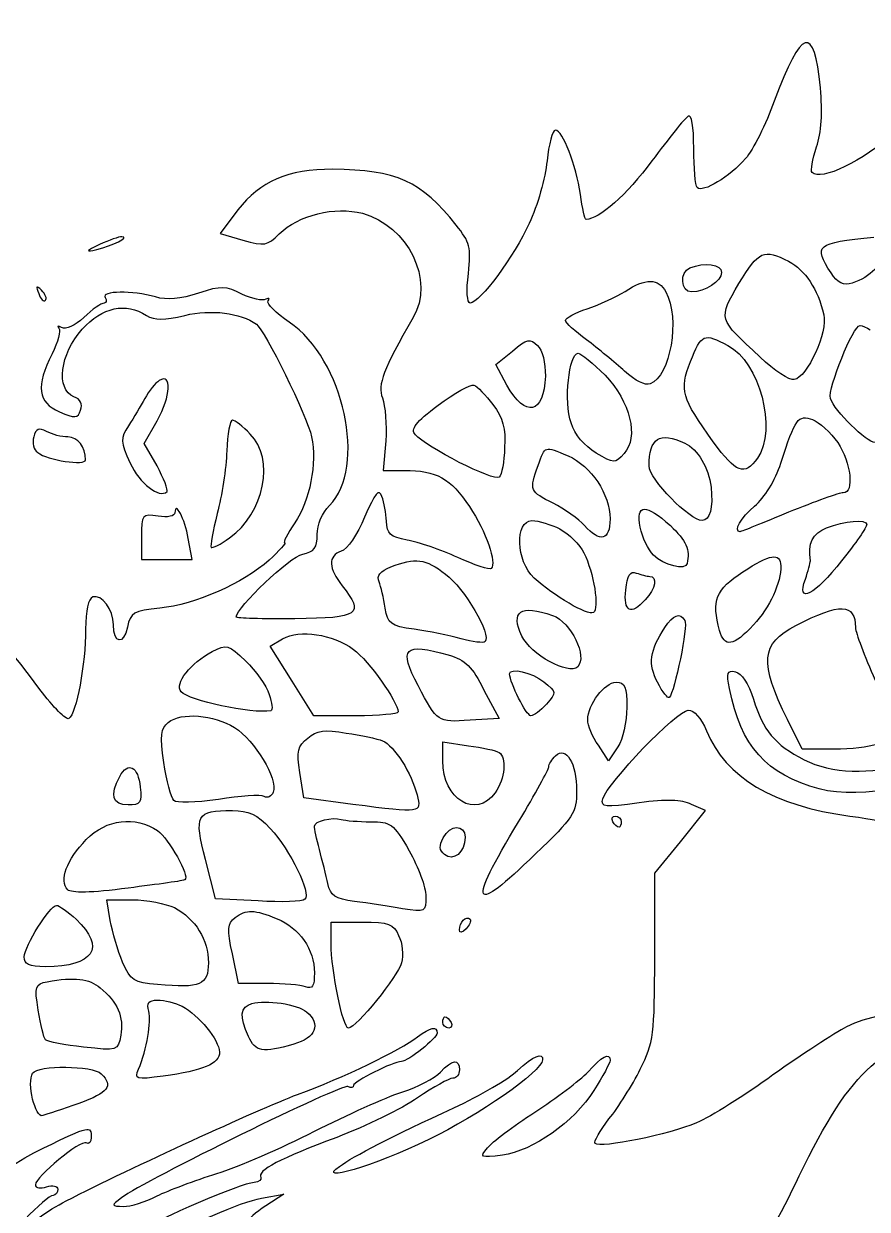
# Model space of a CAD drawing. Extents: x 5 to 315, y 92 to 398.
# Drawn here: x 97.1 to 139.7, y 336.2 to 396.2 of the extents above; entities that cross this region are included whole.
import ezdxf

# ---------------------------------------------------------------- set-up
doc = ezdxf.new("R2010")
doc.units = 0
doc.layers.get('0').update_dxf_attribs({"linetype": 'CONTINUOUS'})

msp = doc.modelspace()

# ---------------------------------------------------------------- linework, layer by layer
at = {"color": 1}
for points in [[(107.893556, 386.771444), (106.990444, 385.586111), (108.147556, 385.247444)], [(115.372444, 375.087444), (115.231333, 373.591667), (116.303778, 373.591667)], [(128.975556, 348.981889), (128.975556, 353.215222), (130.273778, 354.795667), (131.543778, 356.376111), (130.838222, 356.686556)]]:
    msp.add_lwpolyline(points, dxfattribs=at)
at = {"color": 7}
for points in [[(100.894444, 385.021667), (100.894444, 385.021667)], [(135.748889, 384.175), (135.748889, 384.175)], [(132.362222, 383.610556), (132.362222, 383.610556)], [(97.818222, 382.538111), (97.818222, 382.538111)], [(129.54, 382.622778), (129.54, 382.622778)], [(132.672667, 379.913444), (132.672667, 379.913444)], [(121.496667, 377.909667), (120.932222, 378.953889), (121.778889, 379.631222)], [(103.914222, 378.135444), (103.914222, 378.135444)], [(123.444, 378.361222), (123.444, 378.361222)], [(126.463778, 378.417667), (126.463778, 378.417667)], [(120.791111, 376.921889), (120.791111, 376.921889)], [(103.801333, 373.817444), (103.152222, 374.946333), (103.801333, 376.103444)], [(97.564222, 375.285), (97.564222, 375.285)], [(107.329111, 374.579444), (107.329111, 374.579444)], [(130.499556, 374.974556), (130.499556, 374.974556)], [(138.232444, 375.002778), (138.232444, 375.002778)], [(124.601111, 374.325444), (124.601111, 374.325444)], [(104.704444, 371.446778), (104.704444, 371.446778)], [(139.7, 370.854111), (139.7, 370.854111)], [(103.011111, 370.233222), (103.011111, 369.076111), (104.281111, 369.076111), (105.579333, 369.076111), (105.381778, 370.148556)], [(124.177778, 370.628333), (124.177778, 370.628333)], [(129.765778, 370.797667), (129.765778, 370.797667)], [(135.353778, 368.765667), (135.353778, 368.765667)], [(118.392222, 368.342333), (118.392222, 368.342333)], [(128.721556, 368.229444), (128.721556, 368.229444)], [(123.810889, 366.253889), (123.810889, 366.253889)], [(130.499556, 365.999889), (130.499556, 365.999889)], [(139.135556, 365.633), (139.135556, 365.633)], [(113.876667, 361.173889), (111.731778, 361.173889), (110.631111, 362.923667), (109.530444, 364.701667), (110.151333, 365.068556)], [(113.735556, 364.532333), (113.735556, 364.532333)], [(118.533333, 364.250111), (118.533333, 364.250111)], [(120.339556, 362.472111), (121.101556, 361.032778), (119.634, 360.948111)], [(123.359333, 362.895444), (123.359333, 362.895444)], [(109.474, 362.246333), (109.474, 362.246333)], [(133.970889, 362.020556), (133.970889, 362.020556)], [(127.564444, 361.597222), (127.564444, 361.597222)], [(138.034889, 359.480556), (136.426222, 359.480556), (135.692444, 360.976333)], [(107.724222, 360.581222), (107.724222, 360.581222)], [(115.203111, 359.903889), (115.203111, 359.903889)], [(118.251111, 358.887889), (118.251111, 359.847444), (119.549333, 359.649889)], [(127.112889, 359.593444), (126.633111, 358.887889), (126.125111, 359.678111)], [(121.101556, 359.311222), (121.101556, 359.311222)], [(113.707333, 356.686556), (111.223778, 357.025222), (111.026222, 358.295222)], [(102.954667, 357.561444), (102.954667, 357.561444)], [(125.024444, 357.363889), (125.024444, 357.363889)], [(114.610444, 355.811667), (114.610444, 355.811667)], [(127.282222, 355.811667), (127.282222, 355.811667)], [(103.829556, 355.360111), (103.829556, 355.360111)], [(109.530444, 355.473), (109.530444, 355.473)], [(119.38, 355.021444), (119.38, 355.021444)], [(108.909556, 351.804111), (106.764667, 351.917), (106.256667, 353.892556)], [(101.430667, 350.816333), (101.261333, 351.860556), (102.559556, 351.860556)], [(104.676222, 351.465444), (104.676222, 351.465444)], [(99.709111, 350.872778), (99.709111, 350.872778)], [(109.869111, 350.901), (109.869111, 350.901)], [(112.606667, 349.659222), (112.606667, 350.731667), (114.158889, 350.731667)], [(116.021556, 350.054333), (116.021556, 350.054333)], [(119.436444, 350.393), (119.436444, 350.393)], [(109.389333, 347.627222), (107.921778, 347.627222), (107.611333, 349.123)], [(100.922667, 347.401444), (100.922667, 347.401444)], [(105.071333, 346.470111), (105.071333, 346.470111)], [(111.364889, 346.187889), (111.364889, 346.187889)], [(118.674444, 345.651667), (118.674444, 345.651667)], [(117.968889, 345.115444), (117.968889, 345.115444)], [(123.302889, 343.760778), (123.302889, 343.760778)], [(126.717778, 343.732556), (126.717778, 343.732556)], [(100.979111, 343.055222), (100.979111, 343.055222)], [(109.078889, 336.761667), (110.207778, 336.959222), (109.304667, 336.366556)]]:
    msp.add_lwpolyline(points, dxfattribs=at)
at = {"color": 1}
for points in [[(137.357556, 392.952111), (137.047111, 396.197667), (136.398, 396.000111), (135.015111, 392.274778)], [(137.16, 389.960556), (137.414, 390.694333), (137.470444, 391.710333), (137.357556, 392.952111)], [(135.015111, 392.274778), (134.62, 391.117667), (133.942667, 389.819444), (133.575778, 389.367889)], [(130.668889, 391.512778), (130.499556, 391.428111), (129.681111, 390.383889), (128.834444, 389.255)], [(130.951111, 389.875889), (130.951111, 391.033), (130.838222, 391.625667), (130.668889, 391.512778)], [(123.952, 390.807222), (123.810889, 390.807222), (123.613333, 390.101667), (123.528667, 389.255)], [(125.222, 387.561667), (124.996222, 389.029222), (124.318889, 390.807222), (123.952, 390.807222)], [(141.082889, 390.666111), (139.530667, 389.255), (137.385778, 388.210778), (136.934222, 388.662333)], [(131.120444, 387.900333), (131.035778, 388.013222), (130.951111, 388.888111), (130.951111, 389.875889)], [(136.934222, 388.662333), (136.849556, 388.747), (136.962444, 389.339667), (137.16, 389.960556)], [(112.691333, 388.831667), (110.405333, 388.831667), (109.022444, 388.239), (107.893556, 386.771444)], [(118.928444, 386.009444), (117.178667, 388.239), (115.908667, 388.803444), (112.691333, 388.831667)], [(123.528667, 389.255), (123.444, 388.408333), (123.048889, 386.969), (122.625556, 386.094111)], [(128.834444, 389.255), (127.564444, 387.533444), (126.153333, 386.291667), (125.504222, 386.291667)], [(133.575778, 389.367889), (132.785556, 388.464778), (131.402667, 387.618111), (131.120444, 387.900333)], [(125.504222, 386.291667), (125.447778, 386.291667), (125.306667, 386.856111), (125.222, 387.561667)], [(109.982, 385.557889), (110.941556, 386.517444), (112.804222, 386.969), (114.187111, 386.602111)], [(114.187111, 386.602111), (116.501333, 385.981222), (117.856, 383.187222), (116.755333, 381.324556)], [(119.549333, 383.554111), (119.690444, 384.880556), (119.634, 385.134556), (118.928444, 386.009444)], [(122.625556, 386.094111), (121.891778, 384.457222), (120.113778, 382.058333), (119.634, 382.058333)], [(108.147556, 385.247444), (109.248222, 384.937), (109.361111, 384.965222), (109.982, 385.557889)], [(119.634, 382.058333), (119.492889, 382.058333), (119.436444, 382.679222), (119.549333, 383.554111)], [(108.091111, 382.509889), (107.300889, 382.933222), (107.046889, 382.933222), (105.889778, 382.566333)], [(103.716667, 382.368778), (102.559556, 382.707444), (100.950889, 382.679222), (101.176667, 382.340556)], [(101.176667, 382.340556), (101.261333, 382.199444), (101.233111, 382.058333), (101.120222, 382.058333)], [(105.889778, 382.566333), (104.986667, 382.255889), (104.309333, 382.199444), (103.716667, 382.368778)], [(109.304667, 382.255889), (109.135333, 382.143), (108.599111, 382.284111), (108.091111, 382.509889)], [(109.417556, 382.171222), (109.530444, 382.312333), (109.445778, 382.340556), (109.304667, 382.255889)], [(100.019556, 380.731889), (101.035556, 381.860778), (102.220889, 382.114778), (103.265111, 381.437444)], [(101.120222, 382.058333), (100.979111, 382.058333), (100.527556, 381.747889), (100.104222, 381.324556)], [(105.212444, 381.437444), (106.538889, 381.747889), (108.006444, 381.578556), (108.824889, 380.985889)], [(110.49, 381.098778), (109.812667, 381.550333), (109.332889, 382.030111), (109.417556, 382.171222)], [(100.104222, 381.324556), (99.652667, 380.929444), (99.172889, 380.703667), (98.975333, 380.816556)], [(103.265111, 381.437444), (103.688444, 381.183444), (104.14, 381.183444), (105.212444, 381.437444)], [(112.522, 371.813667), (114.441111, 373.732778), (113.255778, 379.207889), (110.49, 381.098778)], [(116.755333, 381.324556), (115.231333, 378.671667), (114.949111, 377.937889), (115.203111, 377.260556)], [(98.834222, 380.788333), (98.947111, 380.675444), (98.777778, 380.082778), (98.495556, 379.490111)], [(99.596222, 377.317), (98.664889, 377.683889), (98.890667, 379.490111), (100.019556, 380.731889)], [(98.975333, 380.816556), (98.806, 380.929444), (98.721333, 380.929444), (98.834222, 380.788333)], [(108.824889, 380.985889), (109.248222, 380.703667), (111.393111, 376.357444), (111.618889, 375.285)], [(98.495556, 379.490111), (97.648889, 377.853222), (97.761778, 377.034778), (98.862444, 376.555)], [(99.934889, 376.639667), (100.047778, 376.950111), (99.934889, 377.204111), (99.596222, 377.317)], [(115.203111, 377.260556), (115.344222, 376.865444), (115.428889, 375.877667), (115.372444, 375.087444)], [(98.862444, 376.555), (99.652667, 376.216333), (99.793778, 376.216333), (99.934889, 376.639667)], [(111.618889, 375.285), (111.901111, 373.958556), (111.534222, 372.067667), (110.772222, 370.938778)], [(116.303778, 373.591667), (117.940667, 373.591667), (118.646222, 373.196556), (119.605778, 371.757222)], [(115.174889, 372.265222), (115.033778, 372.688556), (114.836222, 372.462778), (114.3, 371.221)], [(115.400667, 371.023444), (115.400667, 371.418556), (115.287778, 371.983), (115.174889, 372.265222)], [(111.901111, 370.346111), (111.901111, 370.854111), (112.155111, 371.446778), (112.522, 371.813667)], [(119.605778, 371.757222), (120.452444, 370.487222), (120.988667, 368.906778), (120.706444, 368.624556)], [(110.772222, 370.938778), (110.377111, 370.374333), (110.151333, 369.922778), (110.264222, 369.922778)], [(114.3, 371.221), (113.933111, 370.346111), (113.425111, 369.584111), (113.114667, 369.499444)], [(116.444889, 370.063889), (115.598222, 370.233222), (115.428889, 370.374333), (115.400667, 371.023444)], [(111.167333, 369.358333), (111.76, 369.471222), (111.901111, 369.668778), (111.901111, 370.346111)], [(110.264222, 369.922778), (110.348889, 369.922778), (109.982, 369.527667), (109.474, 369.047889)], [(119.013111, 369.189), (118.166444, 369.555889), (117.009333, 369.979222), (116.444889, 370.063889)], [(109.474, 369.047889), (108.175778, 367.890778), (105.720444, 366.790111), (103.942444, 366.620778)], [(107.808889, 366.169222), (107.808889, 366.649), (110.546444, 369.245444), (111.167333, 369.358333)], [(113.114667, 369.499444), (112.437333, 369.273667), (112.465556, 368.624556), (113.171111, 367.749667)], [(120.706444, 368.624556), (120.621778, 368.539889), (119.859778, 368.793889), (119.013111, 369.189)], [(101.6, 365.774111), (101.571778, 366.564333), (101.007333, 367.326333), (100.555778, 367.185222)], [(113.171111, 367.749667), (114.3, 366.310333), (114.046, 366.112778), (110.772222, 366.084556)], [(100.555778, 367.185222), (100.33, 367.100556), (100.188889, 366.507889), (100.188889, 365.548333)], [(103.942444, 366.620778), (102.616, 366.479667), (102.446667, 366.395), (102.305556, 365.661222)], [(110.772222, 366.084556), (109.135333, 366.056333), (107.808889, 366.112778), (107.808889, 366.169222)], [(97.874667, 362.500333), (96.266, 364.673444), (96.294222, 364.645222), (94.516222, 365.717667)], [(100.188889, 365.548333), (100.188889, 363.826778), (99.709111, 361.258556), (99.342222, 361.032778)], [(102.305556, 365.661222), (102.108, 364.729889), (101.6, 364.814556), (101.6, 365.774111)], [(99.342222, 361.032778), (99.201111, 360.948111), (98.552, 361.597222), (97.874667, 362.500333)], [(126.350889, 356.968778), (126.576667, 357.759), (130.104444, 361.456111), (130.668889, 361.456111)], [(130.668889, 361.456111), (130.979333, 361.456111), (131.318, 361.061), (131.600222, 360.411889)], [(131.600222, 360.411889), (132.559778, 358.041222), (134.958667, 356.630111), (138.853333, 356.093889)], [(128.185333, 356.771222), (126.435556, 356.517222), (126.238, 356.545444), (126.350889, 356.968778)], [(130.838222, 356.686556), (130.330222, 356.940556), (129.568222, 356.940556), (128.185333, 356.771222)], [(138.853333, 356.093889), (141.252222, 355.755222), (141.252222, 355.755222), (142.550444, 354.315889)], [(128.241778, 343.281), (128.919111, 344.663889), (128.975556, 345.002556), (128.975556, 348.981889)], [(145.485556, 345.228333), (144.018, 346.385444), (140.716, 346.470111), (138.684, 345.425889)], [(138.684, 345.425889), (138.063111, 345.115444), (136.398, 344.014778), (134.958667, 342.998778)], [(136.285111, 337.890556), (138.909778, 343.337444), (140.716, 344.917889), (144.215556, 344.833222)], [(126.661333, 340.769222), (127.141111, 341.361889), (127.846667, 342.490778), (128.241778, 343.281)], [(134.958667, 342.998778), (133.547556, 341.954556), (131.797778, 340.882111), (131.092222, 340.571667)], [(125.955778, 339.527444), (125.871111, 339.612111), (126.209778, 340.176556), (126.661333, 340.769222)], [(131.092222, 340.571667), (129.709333, 339.979), (126.238, 339.273444), (125.955778, 339.527444)], [(133.716889, 333.375), (134.224889, 333.911222), (135.382, 335.943222), (136.285111, 337.890556)]]:
    msp.add_open_spline(points, degree=3, dxfattribs=at)
at = {"color": 7}
for points in [[(100.753333, 384.767667), (101.543556, 384.965222), (102.446667, 385.416778), (102.023333, 385.416778)], [(102.023333, 385.416778), (101.882222, 385.416778), (101.374222, 385.247444), (100.894444, 385.021667)], [(137.893778, 383.582333), (136.990667, 384.993444), (137.131778, 385.106333), (140.066889, 385.388556)], [(100.894444, 385.021667), (100.188889, 384.683), (100.160667, 384.626556), (100.753333, 384.767667)], [(133.237111, 383.046111), (134.253111, 384.711222), (134.478889, 384.824111), (135.748889, 384.175)], [(140.546667, 384.795889), (140.546667, 384.062111), (139.897556, 383.356556), (138.966222, 383.074333)], [(130.753556, 383.836333), (131.487333, 384.146778), (132.362222, 384.033889), (132.362222, 383.610556)], [(135.748889, 384.175), (136.595556, 383.723444), (137.216444, 382.792111), (137.526889, 381.465667)], [(130.838222, 382.622778), (130.302, 382.622778), (130.217333, 383.638778), (130.753556, 383.836333)], [(132.362222, 383.610556), (132.362222, 383.159), (131.515556, 382.622778), (130.838222, 382.622778)], [(138.966222, 383.074333), (138.514667, 382.933222), (138.232444, 383.074333), (137.893778, 383.582333)], [(97.959333, 382.707444), (97.677111, 382.961444), (97.648889, 382.933222), (97.818222, 382.538111)], [(127.479778, 382.651), (128.495778, 383.328333), (129.173111, 383.328333), (129.54, 382.622778)], [(134.309556, 379.320778), (132.164667, 381.296333), (132.192889, 381.239889), (133.237111, 383.046111)], [(97.818222, 382.538111), (97.902889, 382.255889), (98.072222, 382.114778), (98.156889, 382.199444)], [(98.156889, 382.199444), (98.241556, 382.284111), (98.156889, 382.509889), (97.959333, 382.707444)], [(125.560667, 381.776111), (126.181556, 381.973667), (127.028222, 382.368778), (127.479778, 382.651)], [(129.54, 382.622778), (130.273778, 381.268111), (129.765778, 378.361222), (128.749778, 377.966111)], [(124.46, 381.183444), (124.46, 381.296333), (124.968, 381.578556), (125.560667, 381.776111)], [(125.532444, 380.195667), (124.939778, 380.619), (124.46, 381.070556), (124.46, 381.183444)], [(137.526889, 381.465667), (137.752667, 380.619), (136.680222, 378.276556), (136.031111, 378.191889)], [(130.781778, 379.095), (131.346222, 380.506111), (131.459111, 380.562556), (132.672667, 379.913444)], [(137.865556, 377.232333), (137.724444, 377.740333), (139.022667, 380.929444), (139.361333, 380.929444)], [(139.361333, 380.929444), (139.474222, 380.929444), (139.7, 380.816556), (139.869333, 380.703667)], [(121.778889, 379.631222), (122.512667, 380.252111), (122.682, 380.280333), (123.048889, 379.913444)], [(123.048889, 379.913444), (123.302889, 379.687667), (123.444, 379.038556), (123.444, 378.361222)], [(127.451556, 378.615222), (126.971778, 379.038556), (126.096889, 379.772333), (125.532444, 380.195667)], [(132.672667, 379.913444), (134.281333, 379.095), (135.184444, 375.651889), (134.168444, 374.212556)], [(124.742222, 375.990556), (124.375333, 377.063), (124.629333, 379.518333), (125.109111, 379.518333)], [(125.109111, 379.518333), (125.250222, 379.518333), (125.871111, 379.010333), (126.463778, 378.417667)], [(136.031111, 378.191889), (135.805333, 378.135444), (135.015111, 378.643444), (134.309556, 379.320778)], [(128.749778, 377.966111), (128.495778, 377.881444), (127.987778, 378.107222), (127.451556, 378.615222)], [(131.938889, 375.031), (130.330222, 377.288778), (130.217333, 377.627444), (130.781778, 379.095)], [(103.914222, 378.135444), (103.716667, 378.022556), (103.378, 377.599222), (103.180444, 377.232333)], [(103.801333, 376.103444), (104.506889, 377.345222), (104.563333, 378.558778), (103.914222, 378.135444)], [(123.444, 378.361222), (123.387556, 376.442111), (122.428, 376.216333), (121.496667, 377.909667)], [(126.463778, 378.417667), (127.733778, 377.063), (128.185333, 375.285), (127.423333, 374.438333)], [(118.025333, 376.893667), (118.843778, 377.514556), (119.662222, 377.966111), (119.831556, 377.909667)], [(119.831556, 377.909667), (120.000889, 377.853222), (120.424222, 377.401667), (120.791111, 376.921889)], [(103.180444, 377.232333), (102.982889, 376.865444), (102.616, 376.244556), (102.362, 375.849444)], [(116.868222, 375.397889), (116.614222, 375.680111), (116.868222, 376.018778), (118.025333, 376.893667)], [(120.791111, 376.921889), (121.299111, 376.244556), (121.440222, 375.708333), (121.383778, 374.748778)], [(140.123333, 375.002778), (139.7, 375.002778), (138.063111, 376.611444), (137.865556, 377.232333)], [(135.353778, 373.958556), (136.087556, 376.244556), (136.228667, 376.413889), (136.962444, 376.159889)], [(98.213333, 375.567222), (97.818222, 375.764778), (97.677111, 375.708333), (97.564222, 375.285)], [(102.362, 375.849444), (101.938667, 375.200333), (101.938667, 375.059222), (102.446667, 373.958556)], [(107.611333, 376.131667), (107.498444, 376.131667), (107.357333, 375.426111), (107.329111, 374.579444)], [(108.514444, 375.426111), (108.147556, 375.821222), (107.724222, 376.131667), (107.611333, 376.131667)], [(126.012222, 374.466556), (125.419556, 374.833444), (124.939778, 375.397889), (124.742222, 375.990556)], [(136.962444, 376.159889), (137.301111, 376.047), (137.865556, 375.510778), (138.232444, 375.002778)], [(97.564222, 375.285), (97.479556, 374.974556), (97.564222, 374.635889), (97.761778, 374.494778)], [(99.285778, 375.285), (98.975333, 375.285), (98.495556, 375.397889), (98.213333, 375.567222)], [(100.188889, 374.127889), (100.188889, 374.777), (99.793778, 375.285), (99.285778, 375.285)], [(107.470222, 370.176778), (109.22, 371.418556), (109.784444, 374.184333), (108.514444, 375.426111)], [(121.101556, 373.253), (120.875778, 372.999), (117.376222, 374.777), (116.868222, 375.397889)], [(128.693333, 373.817444), (128.693333, 375.228556), (129.201333, 375.567222), (130.499556, 374.974556)], [(134.168444, 374.212556), (133.519333, 373.281222), (133.096, 373.450556), (131.938889, 375.031)], [(97.761778, 374.494778), (98.241556, 374.099667), (100.188889, 373.817444), (100.188889, 374.127889)], [(107.329111, 374.579444), (107.300889, 373.704556), (107.075111, 372.293444), (106.849333, 371.418556)], [(121.383778, 374.748778), (121.355556, 374.015), (121.242667, 373.365889), (121.101556, 373.253)], [(123.077111, 373.845667), (123.444, 374.861667), (123.359333, 374.833444), (124.601111, 374.325444)], [(127.423333, 374.438333), (126.971778, 373.930333), (126.915333, 373.930333), (126.012222, 374.466556)], [(130.499556, 374.974556), (131.148667, 374.664111), (131.713111, 373.732778), (131.826, 372.745)], [(138.232444, 375.002778), (138.909778, 373.986778), (139.079111, 372.462778), (138.514667, 372.462778)], [(102.446667, 373.958556), (102.898222, 372.942556), (103.914222, 372.152333), (104.309333, 372.519222)], [(104.309333, 372.519222), (104.365778, 372.603889), (104.14, 373.168333), (103.801333, 373.817444)], [(123.839111, 371.926556), (122.653778, 372.519222), (122.625556, 372.575667), (123.077111, 373.845667)], [(124.601111, 374.325444), (125.758222, 373.817444), (126.717778, 372.378111), (126.717778, 371.136333)], [(131.374444, 371.051667), (130.753556, 371.051667), (128.693333, 373.140111), (128.693333, 373.817444)], [(134.027333, 371.785444), (134.535333, 372.208778), (135.071556, 373.083667), (135.353778, 373.958556)], [(131.826, 372.745), (131.938889, 371.700778), (131.769556, 371.051667), (131.374444, 371.051667)], [(105.381778, 370.148556), (105.212444, 371.136333), (104.704444, 372.095889), (104.704444, 371.446778)], [(138.514667, 372.462778), (138.317111, 372.462778), (137.075333, 372.011222), (135.748889, 371.475)], [(104.704444, 371.446778), (104.704444, 371.277444), (104.337556, 371.192778), (103.857778, 371.277444)], [(106.849333, 371.418556), (106.623556, 370.515444), (106.482444, 369.753444), (106.538889, 369.697)], [(125.419556, 370.797667), (125.137333, 371.136333), (124.403556, 371.644333), (123.839111, 371.926556)], [(128.241778, 370.713), (128.016, 371.898333), (128.524, 371.926556), (129.765778, 370.797667)], [(133.293556, 370.487222), (132.926667, 370.487222), (133.35, 371.221), (134.027333, 371.785444)], [(135.748889, 371.475), (134.450667, 370.938778), (133.35, 370.487222), (133.293556, 370.487222)], [(103.857778, 371.277444), (103.039333, 371.390333), (103.011111, 371.362111), (103.011111, 370.233222)], [(122.879556, 368.144778), (121.948222, 368.991444), (121.891778, 371.051667), (122.766667, 371.051667)], [(122.766667, 371.051667), (123.105333, 371.051667), (123.726222, 370.854111), (124.177778, 370.628333)], [(126.717778, 371.136333), (126.717778, 370.035667), (126.209778, 369.922778), (125.419556, 370.797667)], [(137.668, 370.684778), (138.571111, 371.051667), (139.7, 371.136333), (139.7, 370.854111)], [(139.7, 370.854111), (139.7, 370.713), (139.135556, 369.894556), (138.43, 369.019667)], [(124.177778, 370.628333), (124.629333, 370.374333), (125.193778, 369.838111), (125.391333, 369.414778)], [(128.919111, 369.301889), (128.636889, 369.584111), (128.354667, 370.205), (128.241778, 370.713)], [(129.765778, 370.797667), (130.556, 370.035667), (130.781778, 369.584111), (130.612444, 368.878556)], [(136.849556, 369.019667), (136.708444, 369.894556), (136.962444, 370.402556), (137.668, 370.684778)], [(106.538889, 369.697), (106.595333, 369.640556), (107.018667, 369.838111), (107.470222, 370.176778)], [(115.626444, 368.709222), (116.868222, 369.189), (117.376222, 369.132556), (118.392222, 368.342333)], [(125.391333, 369.414778), (125.899333, 368.427), (126.181556, 366.592556), (125.871111, 366.395)], [(130.612444, 368.878556), (130.556, 368.511667), (129.427111, 368.793889), (128.919111, 369.301889)], [(133.434667, 368.455222), (134.817556, 369.358333), (135.325556, 369.443), (135.353778, 368.765667)], [(138.43, 369.019667), (137.075333, 367.269889), (136.115778, 366.790111), (136.595556, 368.088333)], [(136.595556, 368.088333), (136.736667, 368.483444), (136.849556, 368.906778), (136.849556, 369.019667)], [(115.033778, 367.947222), (114.892667, 368.257667), (115.090222, 368.483444), (115.626444, 368.709222)], [(127.508, 367.552111), (127.592667, 368.285889), (127.733778, 368.511667), (128.044222, 368.398778)], [(132.249333, 365.491889), (131.854222, 367.015889), (132.051778, 367.552111), (133.434667, 368.455222)], [(135.353778, 368.765667), (135.382, 367.919), (134.789333, 366.649), (133.970889, 365.774111)], [(115.344222, 366.620778), (115.259556, 367.128778), (115.118444, 367.721444), (115.033778, 367.947222)], [(118.392222, 368.342333), (119.351778, 367.636778), (120.734667, 365.266111), (120.396, 364.927444)], [(125.871111, 366.395), (125.588889, 366.225667), (123.867333, 367.241667), (122.879556, 368.144778)], [(128.044222, 368.398778), (128.27, 368.314111), (128.580444, 368.229444), (128.721556, 368.229444)], [(128.721556, 368.229444), (129.116667, 368.229444), (129.032, 367.608556), (128.495778, 367.044111)], [(128.495778, 367.044111), (127.762, 366.225667), (127.395111, 366.423222), (127.508, 367.552111)], [(116.811778, 365.548333), (115.598222, 365.717667), (115.485333, 365.830556), (115.344222, 366.620778)], [(122.258667, 365.209667), (121.666, 366.451444), (122.174, 366.818333), (123.810889, 366.253889)], [(136.115778, 365.745889), (138.373556, 366.903), (139.107333, 366.874778), (139.135556, 365.633)], [(123.810889, 366.253889), (124.742222, 365.915222), (125.588889, 364.165444), (125.080889, 363.657444)], [(129.483556, 365.633), (129.906889, 366.282111), (130.245556, 366.423222), (130.499556, 365.999889)], [(110.151333, 365.068556), (111.026222, 365.548333), (112.663111, 365.322556), (113.735556, 364.532333)], [(119.182444, 365.068556), (118.589778, 365.237889), (117.517333, 365.463667), (116.811778, 365.548333)], [(129.116667, 362.867222), (128.636889, 363.770333), (128.721556, 364.475889), (129.483556, 365.633)], [(130.499556, 365.999889), (130.668889, 365.745889), (129.991556, 362.359222), (129.709333, 362.105222)], [(133.970889, 365.774111), (132.954889, 364.673444), (132.503333, 364.617), (132.249333, 365.491889)], [(135.692444, 360.976333), (134.253111, 363.883222), (134.337778, 364.814556), (136.115778, 365.745889)], [(139.135556, 365.633), (139.135556, 365.379), (139.587111, 364.193667), (140.123333, 362.980111)], [(106.595333, 364.419444), (107.329111, 364.814556), (107.413778, 364.786333), (108.288667, 363.939667)], [(117.009333, 362.697889), (115.993333, 364.588778), (116.303778, 364.899222), (118.533333, 364.250111)], [(120.396, 364.927444), (120.311333, 364.842778), (119.746889, 364.899222), (119.182444, 365.068556)], [(125.080889, 363.657444), (124.629333, 363.205889), (122.682, 364.278333), (122.258667, 365.209667)], [(105.014889, 362.387444), (104.676222, 362.810778), (105.494667, 363.855), (106.595333, 364.419444)], [(113.735556, 364.532333), (114.525778, 363.939667), (115.993333, 361.879444), (115.993333, 361.371444)], [(118.533333, 364.250111), (119.408222, 363.996111), (119.746889, 363.657444), (120.339556, 362.472111)], [(108.288667, 363.939667), (108.796667, 363.459889), (109.332889, 362.697889), (109.474, 362.246333)], [(121.637778, 363.290556), (121.637778, 363.629222), (122.766667, 363.375222), (123.359333, 362.895444)], [(122.710222, 361.173889), (122.484444, 361.173889), (121.637778, 362.839), (121.637778, 363.290556)], [(132.757333, 362.556778), (132.588, 363.347), (132.644444, 363.488111), (133.067778, 363.403444)], [(133.067778, 363.403444), (133.378222, 363.318778), (133.716889, 362.810778), (133.970889, 362.020556)], [(119.634, 360.948111), (117.968889, 360.835222), (117.997111, 360.835222), (117.009333, 362.697889)], [(123.359333, 362.895444), (124.008444, 362.359222), (124.036667, 362.359222), (123.500444, 361.766556)], [(125.588889, 360.976333), (125.588889, 361.738333), (126.435556, 362.867222), (127.028222, 362.867222)], [(127.028222, 362.867222), (127.479778, 362.867222), (127.564444, 362.641444), (127.564444, 361.597222)], [(129.709333, 362.105222), (129.652889, 362.020556), (129.370667, 362.359222), (129.116667, 362.867222)], [(137.301111, 357.476778), (134.62, 358.182333), (133.321778, 359.649889), (132.757333, 362.556778)], [(109.558667, 361.427889), (108.570889, 361.258556), (105.41, 361.935889), (105.014889, 362.387444)], [(109.474, 362.246333), (109.615111, 361.823), (109.671556, 361.456111), (109.558667, 361.427889)], [(133.970889, 362.020556), (134.450667, 360.440111), (135.043333, 359.706333), (136.539111, 358.944333)], [(104.365778, 360.835222), (105.043111, 361.371444), (106.651778, 361.230333), (107.724222, 360.581222)], [(115.993333, 361.371444), (115.993333, 361.258556), (115.033778, 361.173889), (113.876667, 361.173889)], [(123.500444, 361.766556), (123.19, 361.427889), (122.851333, 361.173889), (122.710222, 361.173889)], [(127.564444, 361.597222), (127.564444, 360.863444), (127.366889, 359.988556), (127.112889, 359.593444)], [(104.14, 358.803222), (103.942444, 360.186111), (103.998889, 360.524778), (104.365778, 360.835222)], [(126.125111, 359.678111), (125.814667, 360.101444), (125.588889, 360.694111), (125.588889, 360.976333)], [(107.724222, 360.581222), (108.740222, 359.932111), (109.925556, 357.984778), (109.671556, 357.307444)], [(111.026222, 358.295222), (110.856889, 359.395889), (110.913333, 359.649889), (111.421333, 360.045)], [(111.421333, 360.045), (111.901111, 360.440111), (112.268, 360.496556), (113.368667, 360.299)], [(113.368667, 360.299), (114.102444, 360.186111), (114.949111, 360.016778), (115.203111, 359.903889)], [(141.111111, 360.440111), (141.111111, 359.847444), (139.897556, 359.480556), (138.034889, 359.480556)], [(115.203111, 359.903889), (115.795778, 359.678111), (116.698889, 358.238778), (116.952889, 357.166333)], [(119.549333, 359.649889), (120.254889, 359.565222), (120.960444, 359.424111), (121.101556, 359.311222)], [(123.952, 359.141889), (124.488222, 359.678111), (125.024444, 358.775), (125.024444, 357.363889)], [(101.910444, 358.097667), (102.333778, 358.887889), (102.841778, 358.605667), (102.954667, 357.561444)], [(104.648, 356.884111), (104.506889, 357.025222), (104.281111, 357.900111), (104.14, 358.803222)], [(120.904, 357.279222), (119.944444, 355.924556), (118.251111, 356.940556), (118.251111, 358.887889)], [(121.101556, 359.311222), (121.496667, 359.085444), (121.412, 357.984778), (120.904, 357.279222)], [(123.613333, 358.577444), (123.613333, 358.718556), (123.782667, 358.972556), (123.952, 359.141889)], [(136.539111, 358.944333), (137.922, 358.238778), (139.869333, 358.182333), (141.844889, 358.775)], [(143.368889, 358.803222), (143.368889, 357.759), (139.446, 356.884111), (137.301111, 357.476778)], [(122.089333, 355.811667), (122.936, 357.222778), (123.613333, 358.464556), (123.613333, 358.577444)], [(102.333778, 356.658333), (101.543556, 356.658333), (101.402444, 357.138111), (101.910444, 358.097667)], [(102.954667, 357.561444), (103.039333, 356.771222), (102.954667, 356.658333), (102.333778, 356.658333)], [(109.22, 357.081667), (109.050667, 357.194556), (108.006444, 357.109889), (106.905778, 356.940556)], [(109.671556, 357.307444), (109.586889, 357.081667), (109.389333, 356.997), (109.22, 357.081667)], [(116.952889, 357.166333), (117.178667, 356.235), (117.206889, 356.235), (113.707333, 356.686556)], [(125.024444, 357.363889), (125.024444, 356.263222), (124.883333, 356.037444), (122.936, 354.174778)], [(106.905778, 356.940556), (105.720444, 356.771222), (104.789111, 356.743), (104.648, 356.884111)], [(100.217111, 354.908556), (101.233111, 355.952778), (102.700667, 356.122111), (103.829556, 355.360111)], [(106.256667, 353.892556), (105.664, 356.150333), (105.776889, 356.376111), (107.611333, 356.376111)], [(107.611333, 356.376111), (108.429778, 356.376111), (108.853111, 356.178556), (109.530444, 355.473)], [(111.76, 355.585889), (111.76, 355.839889), (112.663111, 356.065667), (113.114667, 355.924556)], [(113.114667, 355.924556), (113.340444, 355.868111), (113.989556, 355.811667), (114.610444, 355.811667)], [(114.610444, 355.811667), (115.626444, 355.811667), (115.739333, 355.727), (116.557778, 354.344111)], [(122.936, 354.174778), (119.690444, 351.013889), (119.464667, 351.465444), (122.089333, 355.811667)], [(126.858889, 355.811667), (126.774222, 355.981), (126.830667, 356.093889), (126.971778, 356.093889)], [(127.169333, 355.529444), (127.084667, 355.529444), (126.943556, 355.670556), (126.858889, 355.811667)], [(126.971778, 356.093889), (127.141111, 356.093889), (127.282222, 355.981), (127.282222, 355.811667)], [(127.282222, 355.811667), (127.282222, 355.670556), (127.225778, 355.529444), (127.169333, 355.529444)], [(103.829556, 355.360111), (104.394, 354.965), (105.466444, 353.045889), (105.212444, 352.876556)], [(109.530444, 355.473), (110.546444, 354.372333), (111.618889, 352.171), (111.280222, 351.888778)], [(112.014, 354.400556), (111.872889, 354.936778), (111.76, 355.473), (111.76, 355.585889)], [(118.279333, 354.993222), (118.618, 355.670556), (119.38, 355.698778), (119.38, 355.021444)], [(99.285778, 352.368556), (98.834222, 352.820111), (99.229333, 353.892556), (100.217111, 354.908556)], [(118.335778, 354.146556), (118.081778, 354.372333), (118.053556, 354.598111), (118.279333, 354.993222)], [(119.38, 355.021444), (119.38, 354.259444), (118.787333, 353.779667), (118.335778, 354.146556)], [(112.437333, 352.679), (112.352667, 353.074111), (112.155111, 353.864333), (112.014, 354.400556)], [(116.557778, 354.344111), (117.009333, 353.525667), (117.404444, 352.481444), (117.404444, 352.029889)], [(105.212444, 352.876556), (105.156, 352.820111), (103.886, 352.650778), (102.333778, 352.453222)], [(102.333778, 352.453222), (100.471111, 352.199222), (99.455111, 352.199222), (99.285778, 352.368556)], [(113.792, 351.775889), (112.804222, 351.917), (112.578444, 352.058111), (112.437333, 352.679)], [(102.559556, 351.860556), (103.293333, 351.860556), (104.252889, 351.663), (104.676222, 351.465444)], [(111.280222, 351.888778), (111.167333, 351.775889), (110.094889, 351.719444), (108.909556, 351.804111)], [(116.219111, 351.409), (115.541778, 351.521889), (114.469333, 351.691222), (113.792, 351.775889)], [(117.404444, 352.029889), (117.404444, 351.239667), (117.376222, 351.211444), (116.219111, 351.409)], [(97.084444, 348.981889), (97.084444, 349.518111), (98.382667, 351.578333), (98.721333, 351.578333)], [(98.721333, 351.578333), (98.834222, 351.578333), (99.285778, 351.267889), (99.709111, 350.872778)], [(104.676222, 351.465444), (105.748667, 350.901), (106.397778, 349.828556), (106.397778, 348.671444)], [(107.752444, 350.957444), (108.316889, 351.380778), (108.740222, 351.380778), (109.869111, 350.901)], [(119.097778, 350.336556), (119.097778, 350.731667), (119.436444, 351.070333), (119.634, 350.872778)], [(99.709111, 350.872778), (101.233111, 349.433444), (100.584, 348.473889), (98.156889, 348.473889)], [(102.051556, 348.699667), (101.825778, 349.292333), (101.543556, 350.223667), (101.430667, 350.816333)], [(107.611333, 349.123), (107.329111, 350.393), (107.357333, 350.647), (107.752444, 350.957444)], [(109.869111, 350.901), (110.998, 350.449444), (111.76, 349.348778), (111.76, 348.163444)], [(114.158889, 350.731667), (115.541778, 350.731667), (115.767556, 350.647), (116.021556, 350.054333)], [(119.634, 350.872778), (119.690444, 350.788111), (119.605778, 350.562333), (119.436444, 350.393)], [(116.021556, 350.054333), (116.219111, 349.659222), (116.275556, 349.066556), (116.162667, 348.671444)], [(119.436444, 350.393), (119.238889, 350.195444), (119.097778, 350.167222), (119.097778, 350.336556)], [(113.481556, 345.369444), (113.199333, 345.369444), (112.606667, 348.248111), (112.606667, 349.659222)], [(98.156889, 348.473889), (97.310222, 348.473889), (97.084444, 348.586778), (97.084444, 348.981889)], [(103.829556, 347.570778), (102.616, 347.683667), (102.474889, 347.768333), (102.051556, 348.699667)], [(106.397778, 348.671444), (106.397778, 347.542556), (106.002667, 347.373222), (103.829556, 347.570778)], [(116.162667, 348.671444), (115.993333, 347.994111), (113.876667, 345.369444), (113.481556, 345.369444)], [(111.76, 348.163444), (111.76, 347.486111), (111.675333, 347.316778), (111.308444, 347.457889)], [(97.79, 346.272556), (97.592444, 347.486111), (97.648889, 347.599), (98.241556, 347.711889)], [(98.241556, 347.711889), (99.624444, 347.965889), (100.358222, 347.881222), (100.922667, 347.401444)], [(111.308444, 347.457889), (111.054444, 347.542556), (110.207778, 347.627222), (109.389333, 347.627222)], [(100.922667, 347.401444), (101.797556, 346.724111), (102.136222, 345.905667), (101.966889, 345.002556)], [(108.599111, 346.611222), (109.304667, 346.808778), (110.913333, 346.583), (111.364889, 346.187889)], [(98.156889, 344.776778), (98.072222, 344.861444), (97.902889, 345.538778), (97.79, 346.272556)], [(102.87, 343.281), (103.293333, 344.325222), (103.519111, 345.679889), (103.378, 346.216111)], [(103.378, 346.216111), (103.265111, 346.639444), (103.378, 346.780556), (103.829556, 346.780556)], [(103.829556, 346.780556), (104.168222, 346.780556), (104.732667, 346.639444), (105.071333, 346.470111)], [(105.071333, 346.470111), (105.918, 346.018556), (106.934, 344.776778), (106.962222, 344.155889)], [(108.429778, 344.946111), (107.95, 345.962111), (108.006444, 346.441889), (108.599111, 346.611222)], [(111.364889, 346.187889), (112.126889, 345.567), (111.816444, 344.861444), (110.715778, 344.551)], [(118.251111, 345.651667), (118.251111, 345.821), (118.307556, 345.933889), (118.364, 345.933889)], [(118.561556, 345.369444), (118.392222, 345.369444), (118.251111, 345.510556), (118.251111, 345.651667)], [(118.364, 345.933889), (118.448667, 345.933889), (118.589778, 345.821), (118.674444, 345.651667)], [(118.674444, 345.651667), (118.759111, 345.510556), (118.702667, 345.369444), (118.561556, 345.369444)], [(117.968889, 345.115444), (117.968889, 344.861444), (116.501333, 343.676111), (116.162667, 343.676111)], [(116.981111, 344.917889), (117.630222, 345.425889), (117.968889, 345.482333), (117.968889, 345.115444)], [(100.076, 344.409889), (99.144667, 344.494556), (98.269778, 344.663889), (98.156889, 344.776778)], [(101.966889, 345.002556), (101.825778, 344.212333), (101.797556, 344.212333), (100.076, 344.409889)], [(110.715778, 344.551), (109.135333, 344.099444), (108.768444, 344.155889), (108.429778, 344.946111)], [(110.913333, 342.011), (113.227556, 342.857667), (116.078, 344.240556), (116.981111, 344.917889)], [(106.962222, 344.155889), (106.962222, 343.563222), (106.115556, 343.196333), (104.111778, 342.942333)], [(118.138222, 343.139889), (118.730889, 343.789), (119.097778, 343.817222), (119.097778, 343.252778)], [(122.032889, 343.224556), (122.823111, 343.958333), (123.359333, 344.155889), (123.302889, 343.760778)], [(125.588889, 343.139889), (126.294444, 343.930111), (126.717778, 344.155889), (126.717778, 343.732556)], [(97.507778, 343.083444), (97.761778, 343.506778), (100.555778, 343.478556), (100.979111, 343.055222)], [(104.111778, 342.942333), (102.728889, 342.744778), (102.644222, 342.773), (102.87, 343.281)], [(116.162667, 343.676111), (115.739333, 343.676111), (113.735556, 342.660111), (113.735556, 342.462556)], [(123.302889, 343.760778), (123.274667, 343.168111), (120.057333, 340.938556), (117.545556, 339.725)], [(119.097778, 343.252778), (119.097778, 343.027), (118.956667, 342.829444), (118.759111, 342.829444)], [(118.815556, 341.333667), (120.142, 341.954556), (121.609556, 342.801222), (122.032889, 343.224556)], [(126.717778, 343.732556), (126.717778, 343.619667), (126.350889, 342.914111), (125.899333, 342.208556)], [(98.015778, 340.938556), (97.648889, 340.797444), (97.197333, 342.603667), (97.507778, 343.083444)], [(100.979111, 343.055222), (101.6, 342.434333), (101.346, 342.095667), (99.850222, 341.559444)], [(116.190889, 342.123889), (116.981111, 342.377889), (117.856, 342.829444), (118.138222, 343.139889)], [(118.759111, 342.829444), (118.589778, 342.829444), (117.771333, 342.377889), (116.981111, 341.841667)], [(122.907778, 341.107889), (123.980222, 341.813444), (125.193778, 342.716556), (125.588889, 343.139889)], [(99.201111, 336.620556), (102.559556, 338.342111), (108.853111, 341.220778), (110.913333, 342.011)], [(113.453333, 342.406111), (113.199333, 342.575444), (103.124, 337.636556), (102.023333, 336.789889)], [(111.76, 340.148333), (113.396889, 340.966778), (115.372444, 341.869889), (116.190889, 342.123889)], [(113.735556, 342.462556), (113.735556, 342.349667), (113.622667, 342.321444), (113.453333, 342.406111)], [(125.899333, 342.208556), (124.883333, 340.599889), (122.823111, 339.160556), (121.270889, 338.934778)], [(99.850222, 341.559444), (99.031778, 341.277222), (98.213333, 340.995), (98.015778, 340.938556)], [(116.981111, 341.841667), (116.190889, 341.277222), (114.356444, 340.402333), (112.888889, 339.837889)], [(113.03, 338.370333), (113.735556, 338.878333), (115.682889, 339.894333), (118.815556, 341.333667)], [(120.508889, 339.301667), (120.734667, 339.583889), (121.807111, 340.402333), (122.907778, 341.107889)], [(98.072222, 339.301667), (100.386444, 340.430556), (100.471111, 340.458778), (100.471111, 339.837889)], [(100.217111, 339.555667), (99.934889, 339.725), (97.648889, 337.834111), (97.648889, 337.439)], [(100.471111, 339.837889), (100.471111, 339.612111), (100.358222, 339.471), (100.217111, 339.555667)], [(106.821111, 338.003444), (107.921778, 338.342111), (110.123111, 339.301667), (111.76, 340.148333)], [(112.888889, 339.837889), (110.066667, 338.793667), (108.824889, 338.144556), (109.050667, 337.805889)], [(117.545556, 339.725), (114.723333, 338.370333), (111.788222, 337.495444), (113.03, 338.370333)], [(93.161556, 333.854778), (93.923556, 336.423), (95.334667, 338.003444), (98.072222, 339.301667)], [(121.270889, 338.934778), (120.142, 338.793667), (120.113778, 338.821889), (120.508889, 339.301667)], [(103.801333, 336.874556), (104.365778, 337.156778), (105.748667, 337.664778), (106.821111, 338.003444)], [(109.050667, 337.805889), (109.107111, 337.693), (108.966, 337.580111), (108.712, 337.551889)], [(97.648889, 337.439), (97.648889, 337.269667), (97.902889, 337.241444), (98.213333, 337.326111)], [(98.213333, 337.326111), (98.523778, 337.439), (98.777778, 337.382556), (98.777778, 337.213222)], [(98.777778, 337.213222), (98.777778, 337.043889), (98.664889, 336.902778), (98.552, 336.902778)], [(108.712, 337.551889), (108.091111, 337.523667), (103.660222, 335.632778), (103.095778, 335.153)], [(98.552, 336.902778), (98.213333, 336.902778), (95.955556, 334.588556), (95.955556, 334.249889)], [(96.745778, 334.870778), (97.169111, 335.350556), (98.269778, 336.140778), (99.201111, 336.620556)], [(102.023333, 336.789889), (101.458889, 336.366556), (101.458889, 336.366556), (102.108, 336.338333)], [(102.108, 336.338333), (102.446667, 336.338333), (103.208667, 336.564111), (103.801333, 336.874556)], [(104.281111, 334.673222), (105.099556, 335.294111), (108.091111, 336.592333), (109.078889, 336.761667)], [(109.304667, 336.366556), (108.796667, 336.056111), (108.373333, 335.661), (108.373333, 335.519889)]]:
    msp.add_open_spline(points, degree=3, dxfattribs=at)

doc.saveas('drawing.dxf')
